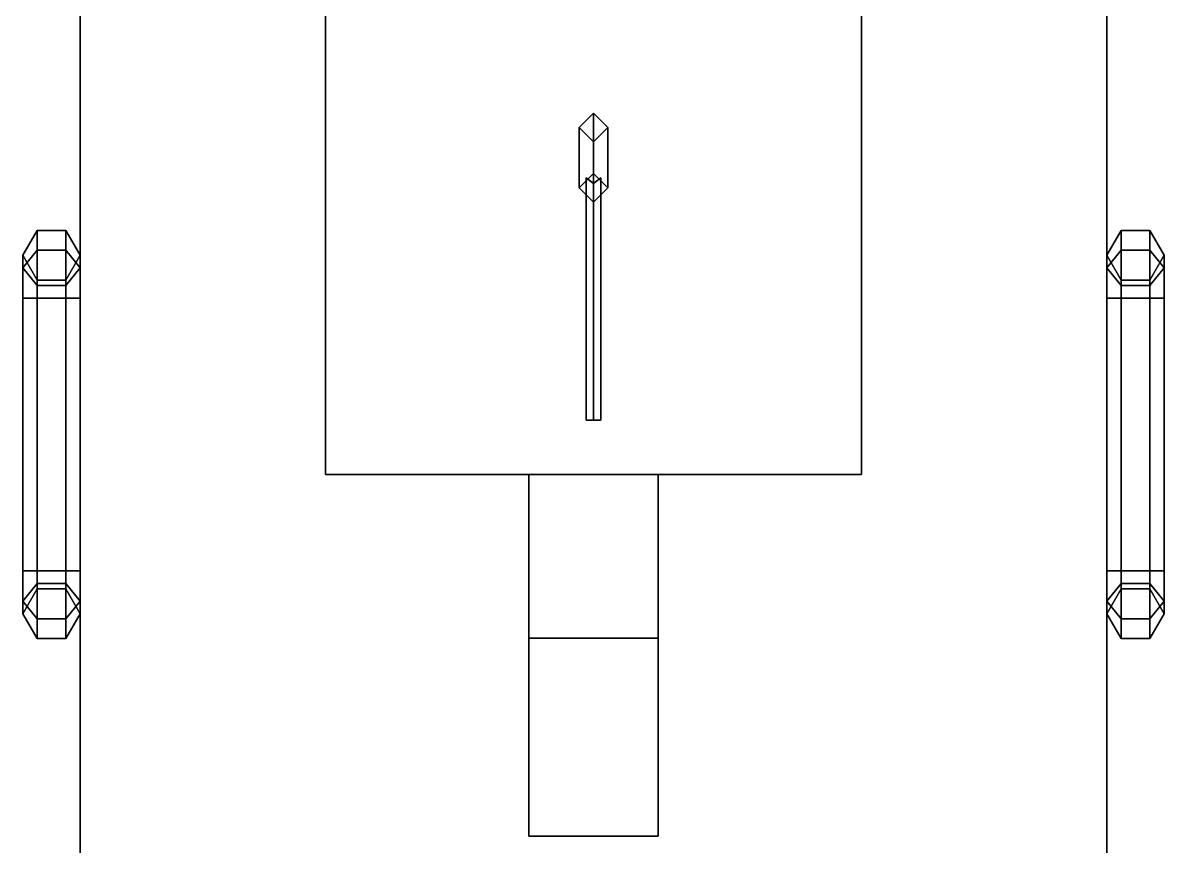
# Model space of a CAD drawing. Header units: millimetres. Extents: x -4 to 4, y -24.4 to 42.3.
# Drawn here: x -3.98 to 3.98, y -5.71 to 0.03 of the extents above; entities that cross this region are included whole.
import ezdxf

# ---------------------------------------------------------------- set-up
doc = ezdxf.new("R2010")
doc.units = ezdxf.units.MM
doc.layers.add('boats', color=1, linetype='Continuous')
doc.layers.add('railings', color=6, linetype='Continuous')

msp = doc.modelspace()

# ---------------------------------------------------------------- linework, layer by layer
for points in [[(-1.87, 10.53, 1.68), (-1.87, -3.12, 1.68), (-1.87, -3.12, 3.86), (-1.87, 10.53, 3.86)], [(-1.87, 10.53, 3.86), (-1.87, -3.12, 3.86), (1.87, -3.12, 3.86), (1.87, 10.53, 3.86)], [(1.87, -3.12, 3.86), (1.87, -3.12, 1.68), (1.87, 10.53, 1.68), (1.87, 10.53, 3.86)], [(3.58, -7.84, -1.9), (-3.58, -7.84, -1.9), (-3.58, 3.38, -1.9), (3.58, 3.38, -1.9)], [(-3.58, 3.38, 1.68), (-3.58, -7.84, 1.68), (3.58, -7.84, 1.68), (3.58, 3.38, 1.68)], [(-3.58, 3.38, -1.9), (-3.58, -7.84, -1.9), (-3.58, -7.84, 1.68), (-3.58, 3.38, 1.68)], [(3.58, 3.38, 1.68), (3.58, -7.84, 1.68), (3.58, -7.84, -1.9), (3.58, 3.38, -1.9)], [(0, -0.6, 3.86), (-0.1, -0.7, 3.86), (-0.1, -1.12, 15.91), (0, -1.02, 15.91)], [(0.1, -0.7, 3.86), (0, -0.6, 3.86), (0, -1.02, 15.91), (0.1, -1.12, 15.91)], [(-0.1, -0.7, 3.86), (0, -0.8, 3.86), (0, -1.22, 15.91), (-0.1, -1.12, 15.91)], [(0, -0.8, 3.86), (0.1, -0.7, 3.86), (0.1, -1.12, 15.91), (0, -1.22, 15.91)], [(-0.1, -1.12, 15.91), (0, -1.22, 15.91), (0.1, -1.12, 15.91), (0, -1.02, 15.91)], [(0, -1.09, 12.77), (-0.05, -1.05, 12.69), (-0.05, -2.74, 14.29), (0, -2.74, 14.34)], [(-0.05, -1.05, 12.69), (0, -1.09, 12.67), (0, -2.74, 14.24), (-0.05, -2.74, 14.29)], [(0.05, -1.05, 12.69), (0, -1.09, 12.77), (0, -2.74, 14.34), (0.05, -2.74, 14.29)], [(0, -1.09, 12.67), (0.05, -1.05, 12.69), (0.05, -2.74, 14.29), (0, -2.74, 14.24)], [(-0.05, -2.74, 14.29), (0, -2.74, 14.24), (0.05, -2.74, 14.29), (0, -2.74, 14.34)], [(-1.87, -3.12, 3.86), (-1.87, -3.12, 1.68), (1.87, -3.12, 1.68), (1.87, -3.12, 3.86)], [(0.45, -3.12, 3.86), (0.45, -4.26, 3.86), (-0.45, -4.26, 3.86), (-0.45, -3.12, 3.86)], [(-0.45, -3.12, 3.86), (-0.45, -4.26, 3.86), (0.45, -4.26, 3.86), (0.45, -3.12, 3.86)], [(-0.45, -4.26, 3.86), (-0.45, -5.64, 1.68), (0.45, -5.64, 1.68), (0.45, -4.26, 3.86)], [(0.45, -4.26, 3.86), (0.45, -5.64, 1.68), (-0.45, -5.64, 1.68), (-0.45, -4.26, 3.86)]]:
    msp.add_3dface(points)
at = {"layer": 'boats'}
for points in [[(-3.88, -1.5554, 2.2554), (-3.98, -1.6779, 2.3779), (-3.98, -1.59, 2.59), (-3.88, -1.4168, 2.59)], [(-3.88, -1.4168, 2.96), (-3.98, -1.59, 2.96), (-3.98, -1.6779, 3.1721), (-3.88, -1.5554, 3.2946)], [(-3.98, -1.59, 2.96), (-3.88, -1.4168, 2.96), (-3.88, -1.4168, 2.59), (-3.98, -1.59, 2.59)], [(-3.68, -1.5554, 2.2554), (-3.88, -1.5554, 2.2554), (-3.88, -1.4168, 2.59), (-3.68, -1.4168, 2.59)], [(-3.68, -1.4168, 2.96), (-3.88, -1.4168, 2.96), (-3.88, -1.5554, 3.2946), (-3.68, -1.5554, 3.2946)], [(-3.88, -1.4168, 2.96), (-3.68, -1.4168, 2.96), (-3.68, -1.4168, 2.59), (-3.88, -1.4168, 2.59)], [(-3.58, -1.6779, 2.3779), (-3.68, -1.5554, 2.2554), (-3.68, -1.4168, 2.59), (-3.58, -1.59, 2.59)], [(-3.58, -1.59, 2.96), (-3.68, -1.4168, 2.96), (-3.68, -1.5554, 3.2946), (-3.58, -1.6779, 3.1721)], [(-3.68, -1.4168, 2.96), (-3.58, -1.59, 2.96), (-3.58, -1.59, 2.59), (-3.68, -1.4168, 2.59)], [(3.58, -1.59, 2.59), (3.68, -1.4168, 2.59), (3.68, -1.5554, 2.2554), (3.58, -1.6779, 2.3779)], [(3.58, -1.6779, 3.1721), (3.68, -1.5554, 3.2946), (3.68, -1.4168, 2.96), (3.58, -1.59, 2.96)], [(3.58, -1.59, 2.96), (3.68, -1.4168, 2.96), (3.68, -1.4168, 2.59), (3.58, -1.59, 2.59)], [(3.68, -1.4168, 2.59), (3.88, -1.4168, 2.59), (3.88, -1.5554, 2.2554), (3.68, -1.5554, 2.2554)], [(3.68, -1.5554, 3.2946), (3.88, -1.5554, 3.2946), (3.88, -1.4168, 2.96), (3.68, -1.4168, 2.96)], [(3.68, -1.4168, 2.96), (3.88, -1.4168, 2.96), (3.88, -1.4168, 2.59), (3.68, -1.4168, 2.59)], [(3.88, -1.4168, 2.59), (3.98, -1.59, 2.59), (3.98, -1.6779, 2.3779), (3.88, -1.5554, 2.2554)], [(3.88, -1.5554, 3.2946), (3.98, -1.6779, 3.1721), (3.98, -1.59, 2.96), (3.88, -1.4168, 2.96)], [(3.88, -1.4168, 2.96), (3.98, -1.59, 2.96), (3.98, -1.59, 2.59), (3.88, -1.4168, 2.59)], [(-3.88, -1.89, 2.1168), (-3.98, -1.89, 2.29), (-3.98, -1.6779, 2.3779), (-3.88, -1.5554, 2.2554)], [(-3.88, -1.5554, 3.2946), (-3.98, -1.6779, 3.1721), (-3.98, -1.89, 3.26), (-3.88, -1.89, 3.4332)], [(-3.98, -1.6779, 2.3779), (-3.88, -1.8003, 2.5003), (-3.88, -1.7632, 2.59), (-3.98, -1.59, 2.59)], [(-3.98, -1.59, 2.96), (-3.88, -1.7632, 2.96), (-3.88, -1.8003, 3.0497), (-3.98, -1.6779, 3.1721)], [(-3.88, -1.7632, 2.96), (-3.98, -1.59, 2.96), (-3.98, -1.59, 2.59), (-3.88, -1.7632, 2.59)], [(-3.68, -1.89, 2.1168), (-3.88, -1.89, 2.1168), (-3.88, -1.5554, 2.2554), (-3.68, -1.5554, 2.2554)], [(-3.68, -1.5554, 3.2946), (-3.88, -1.5554, 3.2946), (-3.88, -1.89, 3.4332), (-3.68, -1.89, 3.4332)], [(-3.58, -1.89, 2.29), (-3.68, -1.89, 2.1168), (-3.68, -1.5554, 2.2554), (-3.58, -1.6779, 2.3779)], [(-3.58, -1.6779, 3.1721), (-3.68, -1.5554, 3.2946), (-3.68, -1.89, 3.4332), (-3.58, -1.89, 3.26)], [(-3.68, -1.8003, 2.5003), (-3.58, -1.6779, 2.3779), (-3.58, -1.59, 2.59), (-3.68, -1.7632, 2.59)], [(-3.68, -1.7632, 2.96), (-3.58, -1.59, 2.96), (-3.58, -1.6779, 3.1721), (-3.68, -1.8003, 3.0497)], [(-3.58, -1.59, 2.96), (-3.68, -1.7632, 2.96), (-3.68, -1.7632, 2.59), (-3.58, -1.59, 2.59)], [(3.58, -1.6779, 2.3779), (3.68, -1.5554, 2.2554), (3.68, -1.89, 2.1168), (3.58, -1.89, 2.29)], [(3.58, -1.89, 3.26), (3.68, -1.89, 3.4332), (3.68, -1.5554, 3.2946), (3.58, -1.6779, 3.1721)], [(3.68, -1.7632, 2.59), (3.58, -1.59, 2.59), (3.58, -1.6779, 2.3779), (3.68, -1.8003, 2.5003)], [(3.68, -1.8003, 3.0497), (3.58, -1.6779, 3.1721), (3.58, -1.59, 2.96), (3.68, -1.7632, 2.96)], [(3.68, -1.7632, 2.96), (3.58, -1.59, 2.96), (3.58, -1.59, 2.59), (3.68, -1.7632, 2.59)], [(3.68, -1.5554, 2.2554), (3.88, -1.5554, 2.2554), (3.88, -1.89, 2.1168), (3.68, -1.89, 2.1168)], [(3.68, -1.89, 3.4332), (3.88, -1.89, 3.4332), (3.88, -1.5554, 3.2946), (3.68, -1.5554, 3.2946)], [(3.88, -1.5554, 2.2554), (3.98, -1.6779, 2.3779), (3.98, -1.89, 2.29), (3.88, -1.89, 2.1168)], [(3.88, -1.89, 3.4332), (3.98, -1.89, 3.26), (3.98, -1.6779, 3.1721), (3.88, -1.5554, 3.2946)], [(3.98, -1.59, 2.59), (3.88, -1.7632, 2.59), (3.88, -1.8003, 2.5003), (3.98, -1.6779, 2.3779)], [(3.98, -1.6779, 3.1721), (3.88, -1.8003, 3.0497), (3.88, -1.7632, 2.96), (3.98, -1.59, 2.96)], [(3.98, -1.59, 2.96), (3.88, -1.7632, 2.96), (3.88, -1.7632, 2.59), (3.98, -1.59, 2.59)], [(-3.98, -1.89, 2.29), (-3.88, -1.89, 2.4632), (-3.88, -1.8003, 2.5003), (-3.98, -1.6779, 2.3779)], [(-3.98, -1.6779, 3.1721), (-3.88, -1.8003, 3.0497), (-3.88, -1.89, 3.0868), (-3.98, -1.89, 3.26)], [(-3.68, -1.89, 2.4632), (-3.58, -1.89, 2.29), (-3.58, -1.6779, 2.3779), (-3.68, -1.8003, 2.5003)], [(-3.68, -1.8003, 3.0497), (-3.58, -1.6779, 3.1721), (-3.58, -1.89, 3.26), (-3.68, -1.89, 3.0868)], [(3.68, -1.8003, 2.5003), (3.58, -1.6779, 2.3779), (3.58, -1.89, 2.29), (3.68, -1.89, 2.4632)], [(3.68, -1.89, 3.0868), (3.58, -1.89, 3.26), (3.58, -1.6779, 3.1721), (3.68, -1.8003, 3.0497)], [(3.98, -1.6779, 2.3779), (3.88, -1.8003, 2.5003), (3.88, -1.89, 2.4632), (3.98, -1.89, 2.29)], [(3.98, -1.89, 3.26), (3.88, -1.89, 3.0868), (3.88, -1.8003, 3.0497), (3.98, -1.6779, 3.1721)], [(-3.88, -1.8003, 2.5003), (-3.68, -1.8003, 2.5003), (-3.68, -1.7632, 2.59), (-3.88, -1.7632, 2.59)], [(-3.88, -1.7632, 2.96), (-3.68, -1.7632, 2.96), (-3.68, -1.8003, 3.0497), (-3.88, -1.8003, 3.0497)], [(-3.68, -1.7632, 2.96), (-3.88, -1.7632, 2.96), (-3.88, -1.7632, 2.59), (-3.68, -1.7632, 2.59)], [(-3.88, -1.89, 2.4632), (-3.68, -1.89, 2.4632), (-3.68, -1.8003, 2.5003), (-3.88, -1.8003, 2.5003)], [(-3.88, -1.8003, 3.0497), (-3.68, -1.8003, 3.0497), (-3.68, -1.89, 3.0868), (-3.88, -1.89, 3.0868)], [(-3.68, -1.8003, 2.5003), (-3.68, -1.8003, 3.0497), (-3.68, -1.7632, 2.96), (-3.68, -1.7632, 2.59)], [(-3.68, -1.7632, 2.59), (-3.68, -1.7632, 2.96), (-3.68, -1.8003, 3.0497), (-3.68, -1.8003, 2.5003)], [(-3.68, -1.8003, 2.5003), (-3.68, -1.8003, 3.0497), (-3.68, -1.89, 3.0868), (-3.68, -1.89, 2.4632)], [(-3.68, -1.89, 2.4632), (-3.68, -1.89, 3.0868), (-3.68, -1.8003, 3.0497), (-3.68, -1.8003, 2.5003)], [(3.88, -1.7632, 2.59), (3.68, -1.7632, 2.59), (3.68, -1.8003, 2.5003), (3.88, -1.8003, 2.5003)], [(3.68, -1.7632, 2.59), (3.68, -1.7632, 2.96), (3.68, -1.8003, 3.0497), (3.68, -1.8003, 2.5003)], [(3.68, -1.8003, 2.5003), (3.68, -1.8003, 3.0497), (3.68, -1.7632, 2.96), (3.68, -1.7632, 2.59)], [(3.88, -1.8003, 3.0497), (3.68, -1.8003, 3.0497), (3.68, -1.7632, 2.96), (3.88, -1.7632, 2.96)], [(3.88, -1.7632, 2.96), (3.68, -1.7632, 2.96), (3.68, -1.7632, 2.59), (3.88, -1.7632, 2.59)], [(3.68, -1.8003, 2.5003), (3.68, -1.8003, 3.0497), (3.68, -1.89, 3.0868), (3.68, -1.89, 2.4632)], [(3.68, -1.89, 2.4632), (3.68, -1.89, 3.0868), (3.68, -1.8003, 3.0497), (3.68, -1.8003, 2.5003)], [(3.88, -1.8003, 2.5003), (3.68, -1.8003, 2.5003), (3.68, -1.89, 2.4632), (3.88, -1.89, 2.4632)], [(3.88, -1.89, 3.0868), (3.68, -1.89, 3.0868), (3.68, -1.8003, 3.0497), (3.88, -1.8003, 3.0497)], [(-3.88, -1.89, 2.4632), (-3.98, -1.89, 2.29), (-3.98, -3.79, 2.29), (-3.88, -3.79, 2.4632)], [(-3.98, -1.89, 2.29), (-3.88, -1.89, 2.1168), (-3.88, -3.79, 2.1168), (-3.98, -3.79, 2.29)], [(-3.98, -1.89, 3.26), (-3.88, -1.89, 3.0868), (-3.88, -3.79, 3.0868), (-3.98, -3.79, 3.26)], [(-3.88, -1.89, 3.4332), (-3.98, -1.89, 3.26), (-3.98, -3.79, 3.26), (-3.88, -3.79, 3.4332)], [(-3.68, -1.89, 2.4632), (-3.88, -1.89, 2.4632), (-3.88, -3.79, 2.4632), (-3.68, -3.79, 2.4632)], [(-3.88, -1.89, 2.1168), (-3.68, -1.89, 2.1168), (-3.68, -3.79, 2.1168), (-3.88, -3.79, 2.1168)], [(-3.88, -1.89, 3.0868), (-3.68, -1.89, 3.0868), (-3.68, -3.79, 3.0868), (-3.88, -3.79, 3.0868)], [(-3.68, -1.89, 3.4332), (-3.88, -1.89, 3.4332), (-3.88, -3.79, 3.4332), (-3.68, -3.79, 3.4332)], [(-3.68, -3.79, 2.4632), (-3.68, -3.79, 3.0868), (-3.68, -1.89, 3.0868), (-3.68, -1.89, 2.4632)], [(-3.68, -1.89, 2.4632), (-3.68, -1.89, 3.0868), (-3.68, -3.79, 3.0868), (-3.68, -3.79, 2.4632)], [(-3.58, -1.89, 2.29), (-3.68, -1.89, 2.4632), (-3.68, -3.79, 2.4632), (-3.58, -3.79, 2.29)], [(-3.68, -1.89, 2.1168), (-3.58, -1.89, 2.29), (-3.58, -3.79, 2.29), (-3.68, -3.79, 2.1168)], [(-3.68, -1.89, 3.0868), (-3.58, -1.89, 3.26), (-3.58, -3.79, 3.26), (-3.68, -3.79, 3.0868)], [(-3.58, -1.89, 3.26), (-3.68, -1.89, 3.4332), (-3.68, -3.79, 3.4332), (-3.58, -3.79, 3.26)], [(3.58, -3.79, 2.29), (3.68, -3.79, 2.4632), (3.68, -1.89, 2.4632), (3.58, -1.89, 2.29)], [(3.68, -3.79, 2.1168), (3.58, -3.79, 2.29), (3.58, -1.89, 2.29), (3.68, -1.89, 2.1168)], [(3.68, -3.79, 3.0868), (3.58, -3.79, 3.26), (3.58, -1.89, 3.26), (3.68, -1.89, 3.0868)], [(3.58, -3.79, 3.26), (3.68, -3.79, 3.4332), (3.68, -1.89, 3.4332), (3.58, -1.89, 3.26)], [(3.68, -1.89, 2.4632), (3.68, -1.89, 3.0868), (3.68, -3.79, 3.0868), (3.68, -3.79, 2.4632)], [(3.68, -3.79, 2.4632), (3.68, -3.79, 3.0868), (3.68, -1.89, 3.0868), (3.68, -1.89, 2.4632)], [(3.68, -3.79, 2.4632), (3.88, -3.79, 2.4632), (3.88, -1.89, 2.4632), (3.68, -1.89, 2.4632)], [(3.88, -3.79, 2.1168), (3.68, -3.79, 2.1168), (3.68, -1.89, 2.1168), (3.88, -1.89, 2.1168)], [(3.88, -3.79, 3.0868), (3.68, -3.79, 3.0868), (3.68, -1.89, 3.0868), (3.88, -1.89, 3.0868)], [(3.68, -3.79, 3.4332), (3.88, -3.79, 3.4332), (3.88, -1.89, 3.4332), (3.68, -1.89, 3.4332)], [(3.88, -3.79, 2.4632), (3.98, -3.79, 2.29), (3.98, -1.89, 2.29), (3.88, -1.89, 2.4632)], [(3.98, -3.79, 2.29), (3.88, -3.79, 2.1168), (3.88, -1.89, 2.1168), (3.98, -1.89, 2.29)], [(3.98, -3.79, 3.26), (3.88, -3.79, 3.0868), (3.88, -1.89, 3.0868), (3.98, -1.89, 3.26)], [(3.88, -3.79, 3.4332), (3.98, -3.79, 3.26), (3.98, -1.89, 3.26), (3.88, -1.89, 3.4332)], [(-3.98, -4.0021, 2.3779), (-3.88, -3.8797, 2.5003), (-3.88, -3.79, 2.4632), (-3.98, -3.79, 2.29)], [(-3.88, -4.1246, 2.2554), (-3.98, -4.0021, 2.3779), (-3.98, -3.79, 2.29), (-3.88, -3.79, 2.1168)], [(-3.98, -3.79, 3.26), (-3.88, -3.79, 3.0868), (-3.88, -3.8797, 3.0497), (-3.98, -4.0021, 3.1721)], [(-3.88, -3.79, 3.4332), (-3.98, -3.79, 3.26), (-3.98, -4.0021, 3.1721), (-3.88, -4.1246, 3.2946)], [(-3.88, -3.8797, 2.5003), (-3.68, -3.8797, 2.5003), (-3.68, -3.79, 2.4632), (-3.88, -3.79, 2.4632)], [(-3.68, -4.1246, 2.2554), (-3.88, -4.1246, 2.2554), (-3.88, -3.79, 2.1168), (-3.68, -3.79, 2.1168)], [(-3.88, -3.79, 3.0868), (-3.68, -3.79, 3.0868), (-3.68, -3.8797, 3.0497), (-3.88, -3.8797, 3.0497)], [(-3.68, -3.79, 3.4332), (-3.88, -3.79, 3.4332), (-3.88, -4.1246, 3.2946), (-3.68, -4.1246, 3.2946)], [(-3.68, -3.8797, 2.5003), (-3.68, -3.8797, 3.0497), (-3.68, -3.79, 3.0868), (-3.68, -3.79, 2.4632)], [(-3.68, -3.79, 2.4632), (-3.68, -3.79, 3.0868), (-3.68, -3.8797, 3.0497), (-3.68, -3.8797, 2.5003)], [(-3.68, -3.8797, 2.5003), (-3.58, -4.0021, 2.3779), (-3.58, -3.79, 2.29), (-3.68, -3.79, 2.4632)], [(-3.58, -4.0021, 2.3779), (-3.68, -4.1246, 2.2554), (-3.68, -3.79, 2.1168), (-3.58, -3.79, 2.29)], [(-3.68, -3.79, 3.0868), (-3.58, -3.79, 3.26), (-3.58, -4.0021, 3.1721), (-3.68, -3.8797, 3.0497)], [(-3.58, -3.79, 3.26), (-3.68, -3.79, 3.4332), (-3.68, -4.1246, 3.2946), (-3.58, -4.0021, 3.1721)], [(3.68, -3.79, 2.4632), (3.58, -3.79, 2.29), (3.58, -4.0021, 2.3779), (3.68, -3.8797, 2.5003)], [(3.58, -3.79, 2.29), (3.68, -3.79, 2.1168), (3.68, -4.1246, 2.2554), (3.58, -4.0021, 2.3779)], [(3.68, -3.8797, 3.0497), (3.58, -4.0021, 3.1721), (3.58, -3.79, 3.26), (3.68, -3.79, 3.0868)], [(3.58, -4.0021, 3.1721), (3.68, -4.1246, 3.2946), (3.68, -3.79, 3.4332), (3.58, -3.79, 3.26)], [(3.68, -3.8797, 2.5003), (3.68, -3.8797, 3.0497), (3.68, -3.79, 3.0868), (3.68, -3.79, 2.4632)], [(3.68, -3.79, 2.4632), (3.68, -3.79, 3.0868), (3.68, -3.8797, 3.0497), (3.68, -3.8797, 2.5003)], [(3.88, -3.79, 2.4632), (3.68, -3.79, 2.4632), (3.68, -3.8797, 2.5003), (3.88, -3.8797, 2.5003)], [(3.68, -3.79, 2.1168), (3.88, -3.79, 2.1168), (3.88, -4.1246, 2.2554), (3.68, -4.1246, 2.2554)], [(3.88, -3.8797, 3.0497), (3.68, -3.8797, 3.0497), (3.68, -3.79, 3.0868), (3.88, -3.79, 3.0868)], [(3.68, -4.1246, 3.2946), (3.88, -4.1246, 3.2946), (3.88, -3.79, 3.4332), (3.68, -3.79, 3.4332)], [(3.98, -3.79, 2.29), (3.88, -3.79, 2.4632), (3.88, -3.8797, 2.5003), (3.98, -4.0021, 2.3779)], [(3.88, -3.79, 2.1168), (3.98, -3.79, 2.29), (3.98, -4.0021, 2.3779), (3.88, -4.1246, 2.2554)], [(3.98, -4.0021, 3.1721), (3.88, -3.8797, 3.0497), (3.88, -3.79, 3.0868), (3.98, -3.79, 3.26)], [(3.88, -4.1246, 3.2946), (3.98, -4.0021, 3.1721), (3.98, -3.79, 3.26), (3.88, -3.79, 3.4332)], [(-3.98, -4.09, 2.59), (-3.88, -3.9168, 2.59), (-3.88, -3.8797, 2.5003), (-3.98, -4.0021, 2.3779)], [(-3.98, -4.0021, 3.1721), (-3.88, -3.8797, 3.0497), (-3.88, -3.9168, 2.96), (-3.98, -4.09, 2.96)], [(-3.88, -3.9168, 2.59), (-3.68, -3.9168, 2.59), (-3.68, -3.8797, 2.5003), (-3.88, -3.8797, 2.5003)], [(-3.88, -3.8797, 3.0497), (-3.68, -3.8797, 3.0497), (-3.68, -3.9168, 2.96), (-3.88, -3.9168, 2.96)], [(-3.68, -3.9168, 2.59), (-3.58, -4.09, 2.59), (-3.58, -4.0021, 2.3779), (-3.68, -3.8797, 2.5003)], [(-3.68, -3.9168, 2.59), (-3.68, -3.9168, 2.96), (-3.68, -3.8797, 3.0497), (-3.68, -3.8797, 2.5003)], [(-3.68, -3.8797, 2.5003), (-3.68, -3.8797, 3.0497), (-3.68, -3.9168, 2.96), (-3.68, -3.9168, 2.59)], [(-3.68, -3.8797, 3.0497), (-3.58, -4.0021, 3.1721), (-3.58, -4.09, 2.96), (-3.68, -3.9168, 2.96)], [(3.68, -3.8797, 2.5003), (3.58, -4.0021, 2.3779), (3.58, -4.09, 2.59), (3.68, -3.9168, 2.59)], [(3.68, -3.9168, 2.96), (3.58, -4.09, 2.96), (3.58, -4.0021, 3.1721), (3.68, -3.8797, 3.0497)], [(3.88, -3.8797, 2.5003), (3.68, -3.8797, 2.5003), (3.68, -3.9168, 2.59), (3.88, -3.9168, 2.59)], [(3.68, -3.8797, 2.5003), (3.68, -3.8797, 3.0497), (3.68, -3.9168, 2.96), (3.68, -3.9168, 2.59)], [(3.68, -3.9168, 2.59), (3.68, -3.9168, 2.96), (3.68, -3.8797, 3.0497), (3.68, -3.8797, 2.5003)], [(3.88, -3.9168, 2.96), (3.68, -3.9168, 2.96), (3.68, -3.8797, 3.0497), (3.88, -3.8797, 3.0497)], [(3.98, -4.0021, 2.3779), (3.88, -3.8797, 2.5003), (3.88, -3.9168, 2.59), (3.98, -4.09, 2.59)], [(3.98, -4.09, 2.96), (3.88, -3.9168, 2.96), (3.88, -3.8797, 3.0497), (3.98, -4.0021, 3.1721)], [(-3.98, -4.09, 2.96), (-3.88, -3.9168, 2.96), (-3.88, -3.9168, 2.59), (-3.98, -4.09, 2.59)], [(-3.88, -3.9168, 2.96), (-3.68, -3.9168, 2.96), (-3.68, -3.9168, 2.59), (-3.88, -3.9168, 2.59)], [(-3.68, -3.9168, 2.96), (-3.58, -4.09, 2.96), (-3.58, -4.09, 2.59), (-3.68, -3.9168, 2.59)], [(3.58, -4.09, 2.96), (3.68, -3.9168, 2.96), (3.68, -3.9168, 2.59), (3.58, -4.09, 2.59)], [(3.68, -3.9168, 2.96), (3.88, -3.9168, 2.96), (3.88, -3.9168, 2.59), (3.68, -3.9168, 2.59)], [(3.88, -3.9168, 2.96), (3.98, -4.09, 2.96), (3.98, -4.09, 2.59), (3.88, -3.9168, 2.59)], [(-3.88, -4.2632, 2.59), (-3.98, -4.09, 2.59), (-3.98, -4.0021, 2.3779), (-3.88, -4.1246, 2.2554)], [(-3.88, -4.1246, 3.2946), (-3.98, -4.0021, 3.1721), (-3.98, -4.09, 2.96), (-3.88, -4.2632, 2.96)], [(-3.58, -4.09, 2.59), (-3.68, -4.2632, 2.59), (-3.68, -4.1246, 2.2554), (-3.58, -4.0021, 2.3779)], [(-3.58, -4.0021, 3.1721), (-3.68, -4.1246, 3.2946), (-3.68, -4.2632, 2.96), (-3.58, -4.09, 2.96)], [(3.58, -4.0021, 2.3779), (3.68, -4.1246, 2.2554), (3.68, -4.2632, 2.59), (3.58, -4.09, 2.59)], [(3.58, -4.09, 2.96), (3.68, -4.2632, 2.96), (3.68, -4.1246, 3.2946), (3.58, -4.0021, 3.1721)], [(3.88, -4.1246, 2.2554), (3.98, -4.0021, 2.3779), (3.98, -4.09, 2.59), (3.88, -4.2632, 2.59)], [(3.88, -4.2632, 2.96), (3.98, -4.09, 2.96), (3.98, -4.0021, 3.1721), (3.88, -4.1246, 3.2946)], [(-3.88, -4.2632, 2.96), (-3.98, -4.09, 2.96), (-3.98, -4.09, 2.59), (-3.88, -4.2632, 2.59)], [(-3.68, -4.2632, 2.59), (-3.88, -4.2632, 2.59), (-3.88, -4.1246, 2.2554), (-3.68, -4.1246, 2.2554)], [(-3.68, -4.1246, 3.2946), (-3.88, -4.1246, 3.2946), (-3.88, -4.2632, 2.96), (-3.68, -4.2632, 2.96)], [(-3.58, -4.09, 2.96), (-3.68, -4.2632, 2.96), (-3.68, -4.2632, 2.59), (-3.58, -4.09, 2.59)], [(3.68, -4.2632, 2.96), (3.58, -4.09, 2.96), (3.58, -4.09, 2.59), (3.68, -4.2632, 2.59)], [(3.68, -4.1246, 2.2554), (3.88, -4.1246, 2.2554), (3.88, -4.2632, 2.59), (3.68, -4.2632, 2.59)], [(3.68, -4.2632, 2.96), (3.88, -4.2632, 2.96), (3.88, -4.1246, 3.2946), (3.68, -4.1246, 3.2946)], [(3.98, -4.09, 2.96), (3.88, -4.2632, 2.96), (3.88, -4.2632, 2.59), (3.98, -4.09, 2.59)], [(-3.68, -4.2632, 2.96), (-3.88, -4.2632, 2.96), (-3.88, -4.2632, 2.59), (-3.68, -4.2632, 2.59)], [(3.88, -4.2632, 2.96), (3.68, -4.2632, 2.96), (3.68, -4.2632, 2.59), (3.88, -4.2632, 2.59)]]:
    msp.add_3dface(points, dxfattribs=at)
at = {"layer": 'railings'}
for points in [[(-3.58, -5.83, 2.68), (-3.58, -5.83, 2.73), (-3.58, 3.22, 2.73), (-3.58, 3.22, 2.68)], [(-3.58, 3.22, 2.68), (-3.58, 3.22, 2.73), (-3.58, -5.83, 2.73), (-3.58, -5.83, 2.68)], [(3.58, 3.22, 2.68), (3.58, 3.22, 2.73), (3.58, -5.83, 2.73), (3.58, -5.83, 2.68)], [(3.58, -5.83, 2.68), (3.58, -5.83, 2.73), (3.58, 3.22, 2.73), (3.58, 3.22, 2.68)], [(-1.87, 2.89, 4.81), (-1.87, 2.89, 4.86), (-1.87, -3.12, 4.86), (-1.87, -3.12, 4.81)], [(-1.87, -3.12, 4.81), (-1.87, -3.12, 4.86), (-1.87, 2.89, 4.86), (-1.87, 2.89, 4.81)], [(1.87, -3.12, 4.81), (1.87, -3.12, 4.86), (1.87, 2.89, 4.86), (1.87, 2.89, 4.81)], [(1.87, 2.89, 4.81), (1.87, 2.89, 4.86), (1.87, -3.12, 4.86), (1.87, -3.12, 4.81)], [(-3.58, -0.78, 1.68), (-3.58, -0.83, 1.68), (-3.58, -0.83, 2.68), (-3.58, -0.78, 2.68)], [(-3.58, -0.78, 2.68), (-3.58, -0.83, 2.68), (-3.58, -0.83, 1.68), (-3.58, -0.78, 1.68)], [(3.58, -0.78, 2.68), (3.58, -0.83, 2.68), (3.58, -0.83, 1.68), (3.58, -0.78, 1.68)], [(3.58, -0.78, 1.68), (3.58, -0.83, 1.68), (3.58, -0.83, 2.68), (3.58, -0.78, 2.68)], [(-1.87, -1.17, 3.86), (-1.87, -1.22, 3.86), (-1.87, -1.22, 4.81), (-1.87, -1.17, 4.81)], [(-1.87, -1.17, 4.81), (-1.87, -1.22, 4.81), (-1.87, -1.22, 3.86), (-1.87, -1.17, 3.86)], [(1.87, -1.17, 4.81), (1.87, -1.22, 4.81), (1.87, -1.22, 3.86), (1.87, -1.17, 3.86)], [(1.87, -1.17, 3.86), (1.87, -1.22, 3.86), (1.87, -1.22, 4.81), (1.87, -1.17, 4.81)], [(-3.58, -1.78, 2.68), (-3.58, -1.83, 2.68), (-3.58, -1.83, 1.68), (-3.58, -1.78, 1.68)], [(-3.58, -1.78, 1.68), (-3.58, -1.83, 1.68), (-3.58, -1.83, 2.68), (-3.58, -1.78, 2.68)], [(3.58, -1.78, 1.68), (3.58, -1.83, 1.68), (3.58, -1.83, 2.68), (3.58, -1.78, 2.68)], [(3.58, -1.78, 2.68), (3.58, -1.83, 2.68), (3.58, -1.83, 1.68), (3.58, -1.78, 1.68)], [(-3.58, -2.78, 2.68), (-3.58, -2.83, 2.68), (-3.58, -2.83, 1.68), (-3.58, -2.78, 1.68)], [(-3.58, -2.78, 1.68), (-3.58, -2.83, 1.68), (-3.58, -2.83, 2.68), (-3.58, -2.78, 2.68)], [(3.58, -2.78, 2.68), (3.58, -2.83, 2.68), (3.58, -2.83, 1.68), (3.58, -2.78, 1.68)], [(3.58, -2.78, 1.68), (3.58, -2.83, 1.68), (3.58, -2.83, 2.68), (3.58, -2.78, 2.68)], [(-1.87, -3.07, 4.81), (-1.87, -3.12, 4.81), (-1.87, -3.12, 3.86), (-1.87, -3.07, 3.86)], [(-1.87, -3.07, 3.86), (-1.87, -3.12, 3.86), (-1.87, -3.12, 4.81), (-1.87, -3.07, 4.81)], [(1.87, -3.07, 3.86), (1.87, -3.12, 3.86), (1.87, -3.12, 4.81), (1.87, -3.07, 4.81)], [(1.87, -3.07, 4.81), (1.87, -3.12, 4.81), (1.87, -3.12, 3.86), (1.87, -3.07, 3.86)], [(-0.45, -3.12, 4.81), (-0.45, -3.12, 4.86), (-1.87, -3.12, 4.86), (-1.87, -3.12, 4.81)], [(-1.87, -3.12, 4.81), (-1.87, -3.12, 4.86), (-0.45, -3.12, 4.86), (-0.45, -3.12, 4.81)], [(-1.82, -3.12, 3.86), (-1.87, -3.12, 3.86), (-1.87, -3.12, 4.81), (-1.82, -3.12, 4.81)], [(-1.82, -3.12, 4.81), (-1.87, -3.12, 4.81), (-1.87, -3.12, 3.86), (-1.82, -3.12, 3.86)], [(-0.45, -3.12, 4.81), (-0.5, -3.12, 4.81), (-0.5, -3.12, 3.86), (-0.45, -3.12, 3.86)], [(-0.45, -3.12, 3.86), (-0.5, -3.12, 3.86), (-0.5, -3.12, 4.81), (-0.45, -3.12, 4.81)], [(-0.45, -4.26, 4.81), (-0.45, -4.26, 4.86), (-0.45, -3.12, 4.86), (-0.45, -3.12, 4.81)], [(-0.45, -3.12, 4.81), (-0.45, -3.12, 4.86), (-0.45, -4.26, 4.86), (-0.45, -4.26, 4.81)], [(0.45, -3.12, 4.81), (0.45, -3.12, 4.86), (0.45, -4.26, 4.86), (0.45, -4.26, 4.81)], [(0.45, -4.26, 4.81), (0.45, -4.26, 4.86), (0.45, -3.12, 4.86), (0.45, -3.12, 4.81)], [(0.45, -3.12, 3.86), (0.5, -3.12, 3.86), (0.5, -3.12, 4.81), (0.45, -3.12, 4.81)], [(0.45, -3.12, 4.81), (0.5, -3.12, 4.81), (0.5, -3.12, 3.86), (0.45, -3.12, 3.86)], [(1.87, -3.12, 4.81), (1.87, -3.12, 4.86), (0.45, -3.12, 4.86), (0.45, -3.12, 4.81)], [(0.45, -3.12, 4.81), (0.45, -3.12, 4.86), (1.87, -3.12, 4.86), (1.87, -3.12, 4.81)], [(1.82, -3.12, 4.81), (1.87, -3.12, 4.81), (1.87, -3.12, 3.86), (1.82, -3.12, 3.86)], [(1.82, -3.12, 3.86), (1.87, -3.12, 3.86), (1.87, -3.12, 4.81), (1.82, -3.12, 4.81)], [(-3.58, -3.78, 1.68), (-3.58, -3.83, 1.68), (-3.58, -3.83, 2.68), (-3.58, -3.78, 2.68)], [(-3.58, -3.78, 2.68), (-3.58, -3.83, 2.68), (-3.58, -3.83, 1.68), (-3.58, -3.78, 1.68)], [(3.58, -3.78, 1.68), (3.58, -3.83, 1.68), (3.58, -3.83, 2.68), (3.58, -3.78, 2.68)], [(3.58, -3.78, 2.68), (3.58, -3.83, 2.68), (3.58, -3.83, 1.68), (3.58, -3.78, 1.68)], [(-0.45, -4.26, 3.86), (-0.45, -4.31, 3.7669), (-0.45, -4.31, 4.86), (-0.45, -4.26, 4.86)], [(-0.45, -4.26, 4.86), (-0.45, -4.31, 4.86), (-0.45, -4.31, 3.7669), (-0.45, -4.26, 3.86)], [(0.45, -4.26, 4.86), (0.45, -4.31, 4.86), (0.45, -4.31, 3.7669), (0.45, -4.26, 3.86)], [(0.45, -4.26, 3.86), (0.45, -4.31, 3.7669), (0.45, -4.31, 4.86), (0.45, -4.26, 4.86)], [(-0.45, -4.31, 4.81), (-0.45, -4.31, 4.86), (-0.45, -5.59, 2.92), (-0.45, -5.59, 2.85)], [(-0.45, -5.59, 2.85), (-0.45, -5.59, 2.92), (-0.45, -4.31, 4.86), (-0.45, -4.31, 4.81)], [(0.45, -5.59, 2.85), (0.45, -5.59, 2.92), (0.45, -4.31, 4.86), (0.45, -4.31, 4.81)], [(0.45, -4.31, 4.81), (0.45, -4.31, 4.86), (0.45, -5.59, 2.92), (0.45, -5.59, 2.85)], [(-3.58, -4.78, 2.68), (-3.58, -4.83, 2.68), (-3.58, -4.83, 1.68), (-3.58, -4.78, 1.68)], [(-3.58, -4.78, 1.68), (-3.58, -4.83, 1.68), (-3.58, -4.83, 2.68), (-3.58, -4.78, 2.68)], [(3.58, -4.78, 2.68), (3.58, -4.83, 2.68), (3.58, -4.83, 1.68), (3.58, -4.78, 1.68)], [(3.58, -4.78, 1.68), (3.58, -4.83, 1.68), (3.58, -4.83, 2.68), (3.58, -4.78, 2.68)], [(-0.45, -5.59, 1.759), (-0.45, -5.64, 1.68), (-0.45, -5.64, 2.92), (-0.45, -5.59, 2.92)], [(-0.45, -5.59, 2.92), (-0.45, -5.64, 2.92), (-0.45, -5.64, 1.68), (-0.45, -5.59, 1.759)], [(0.45, -5.59, 1.759), (0.45, -5.64, 1.68), (0.45, -5.64, 2.92), (0.45, -5.59, 2.92)], [(0.45, -5.59, 2.92), (0.45, -5.64, 2.92), (0.45, -5.64, 1.68), (0.45, -5.59, 1.759)]]:
    msp.add_3dface(points, dxfattribs=at)

doc.saveas('drawing.dxf')
